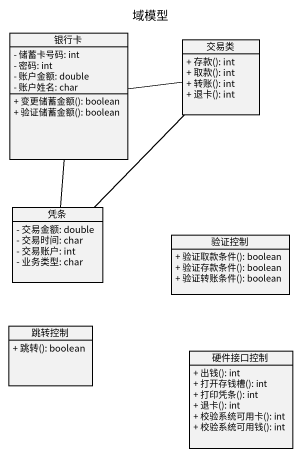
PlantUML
@startuml
title 域模型
hide circle
hide empty members
skinparam classAttributeIconSize 0
class 银行卡 {
  - 储蓄卡号码: int
  - 密码: int
  - 账户金额: double
  - 账户姓名: char
  + 变更储蓄金额(): boolean
  + 验证储蓄金额(): boolean
}
class 交易类 {
  + 存款(): int
  + 取款(): int
  + 转账(): int
  + 退卡(): int
}
class 凭条 {
  - 交易金额: double
  - 交易时间: char
  - 交易账户: int
  - 业务类型: char
}
class 验证控制 {
  + 验证取款条件(): boolean
  + 验证存款条件(): boolean
  + 验证转账条件(): boolean
}
class 跳转控制 {
  + 跳转(): boolean
}
class 硬件接口控制 {
  + 出钱(): int
  + 打开存钱槽(): int
  + 打印凭条(): int
  + 退卡(): int
  + 校验系统可用卡(): int
  + 校验系统可用钱(): int
}
银行卡 -right- 交易类
银行卡 -- 凭条
交易类 -- 凭条
@enduml
